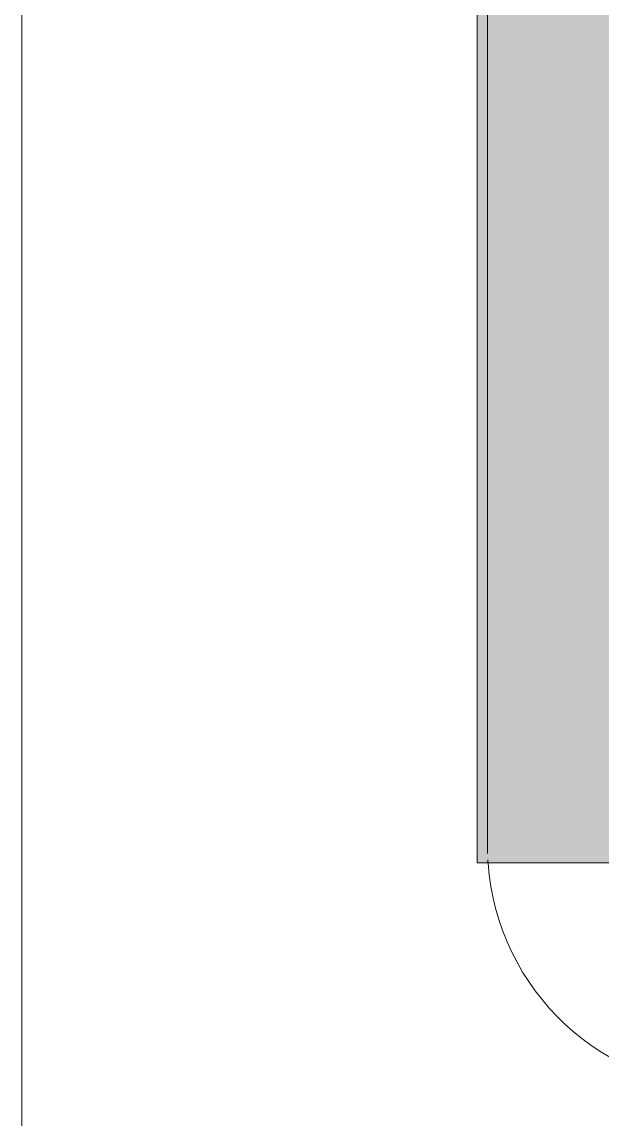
# Model space of a CAD drawing. Header units: metres. Extents: x 42.1 to 94.3, y -3.4 to 61.2.
# Drawn here: x 45.7858 to 45.905, y 57.5921 to 57.8176 of the extents above; entities that cross this region are included whole.
import ezdxf

# ---------------------------------------------------------------- set-up
doc = ezdxf.new("R2010")
doc.units = ezdxf.units.M
for name, color, linetype, lineweight in [('ARQ-PAR', 7, 'Continuous', 5), ('ARQ-SAN', 7, 'Continuous', 5), ('P-SANR-FIXT', 7, 'Continuous', 5)]:
    doc.layers.add(name, color=color, linetype=linetype, lineweight=lineweight)
doc.layers.add('ARQ_1100_BASE_TÉRREO_GARAGEM_dwg', color=7, linetype='Continuous', lineweight=5, true_color=0x767676)

# ---------------------------------------------------------------- blocks, each defined once
blk = doc.blocks.new('Cuba para Pia de Cozinha - Standard-2652003-TÉRREO F_S 2')
at = {"layer": 'P-SANR-FIXT', "true_color": 0x7f7f7f, "transparency": 33554560}
h = blk.add_hatch(color=8, dxfattribs=at)
h.paths.add_polyline_path([(-0.2284999999999058, -0.2143153952516657), (-0.2284999999999058, -0.2275000000000836), (0.2285000000000704, -0.2275000000000836), (0.2285000000000693, 0.2274999999999164), (-0.2284999999999058, 0.2274999999999164), (-0.2284999999999058, -0.136724024286357)])
h.paths.add_polyline_path([(-0.1902999999998994, 0.05725440312691431), (-0.1902999999998994, 0.06584540111355792), (-0.1893238922443839, 0.07575598947197633), (-0.1864330802514741, 0.08528571947770276), (-0.1817386563048703, 0.09406836895095061), (-0.1754210244841784, 0.1017664255978309), (-0.1677229678372987, 0.1080840574185227), (-0.1589403183640503, 0.1127784813651266), (-0.1494105883583244, 0.1156692933580369), (-0.1394999999999066, 0.1166454011135529), (0.1416489903312898, 0.1164534423207152), (0.1496105883585085, 0.1156692933580488), (0.1591403183642365, 0.1127784813651379), (0.1679229678374871, 0.1080840574185335), (0.1756210244843689, 0.1017664255978395), (0.181938656305063, 0.09406836895095819), (0.1866330802516679, 0.08528571947770763), (0.1895238922445788, 0.07575598947197958), (0.1905000000000942, 0.06584540111355847), (0.1905000000000975, -0.1387000000000757), (0.189523892244582, -0.1486105883584924), (0.1866330802516712, -0.1581403183642194), (0.1819386563050684, -0.1669229678374657), (0.1745259732966193, -0.1755197097690103), (0.1679229678374968, -0.1809386563050372), (0.1591403183642484, -0.1856330802516411), (0.1496105883585236, -0.1885238922445509), (0.1397000000001058, -0.1895000000000674), (-0.1394999999998914, -0.1895000000000652), (-0.1494105883583114, -0.1885238922445487), (-0.1589403183640417, -0.1856330802516367), (-0.1677229678372911, -0.1809386563050318), (-0.1754210244841741, -0.1746210244843389), (-0.181738656304867, -0.166922967837457), (-0.186433080251472, -0.1581403183642064), (-0.1893238922443828, -0.1486105883584773), (-0.1902999999998994, -0.136724024286357), (-0.1902999999998994, 0.01845871764425994)])
at = {"layer": 'P-SANR-FIXT'}
for p, q in [((0.2284999999999942, 0.2274999999999748), (-0.2284999999999809, 0.2274999999999748)), ((-0.2284999999999809, 0.2274999999999748), (-0.2284999999999809, -0.2275000000000253))]:
    blk.add_line(p, q, dxfattribs=at)
at = {"layer": 'P-SANR-FIXT', "color": 250, "true_color": 0x3f3f3f}
for p, q in [((-0.2284999999999809, -0.2275000000000253), (-0.2284999999999809, 0.2274999999999748)), ((-0.2284999999999809, 0.2274999999999748), (0.2284999999999942, 0.2274999999999748))]:
    blk.add_line(p, q, dxfattribs=at)
blk = doc.blocks.new('ARQ_1100_BASE_TÉRREO_GARAGEM_dwg-4178582-TÉRREO F_S 2')
at = {"layer": 'ARQ-PAR', "color": 253, "true_color": 0xaaaaaa, "flags": 128}
blk.add_lwpolyline([(45.78579725586502, 57.84142402641553), (45.78579725586502, 57.20182936217914), (47.09579725586359, 57.20182936217914), (47.09579725586359, 57.01182936217887)], dxfattribs=at)
at = {"layer": 'ARQ-SAN', "color": 252, "true_color": 0x949494}
blk.add_line((45.88145656114011, 57.84826275435291), (45.88145656114011, 57.6481714542731), dxfattribs=at)
at = {"layer": 'ARQ-SAN', "color": 253, "true_color": 0xaaaaaa, "flags": 128}
blk.add_lwpolyline([(45.78579725586502, 58.48590486012638), (46.38579725586357, 58.48590486012638), (46.38579725586357, 57.20182936217914), (45.78579725586502, 57.20182936217914), (45.78579725586502, 57.84142402641553)], dxfattribs=at)
at = {"layer": 'ARQ-SAN', "color": 252, "true_color": 0x949494}
for radius, start, end in [(0.0500000000001819, 179.9999999989578, 181.7321209905244), (0.05000000000018171, 183.2662441735902, 184.0083129655643)]:
    blk.add_arc((45.93145656114029, 57.64817145427219), radius, start, end, dxfattribs=at)
at = {"layer": 'ARQ-SAN', "color": 253, "true_color": 0xaaaaaa}
blk.add_arc((45.93145656114029, 57.64817145427219), 0.05000000000017647, 184.0083129655643, 269.9999999989574, dxfattribs=at)

msp = doc.modelspace()

# ---------------------------------------------------------------- block references
at = {"layer": 'ARQ_1100_BASE_TÉRREO_GARAGEM_dwg', "color": 253, "true_color": 0xaaaaaa}
msp.add_blockref('ARQ_1100_BASE_TÉRREO_GARAGEM_dwg-4178582-TÉRREO F_S 2', (0, 0), dxfattribs=at)
at = {"layer": 'P-SANR-FIXT', "color": 250, "true_color": 0x3f3f3f, "rotation": 89.9999999999999}
msp.add_blockref('Cuba para Pia de Cozinha - Standard-2652003-TÉRREO F_S 2', (46.10683854676881, 57.87326275435293), dxfattribs=at)

doc.saveas('drawing.dxf')
